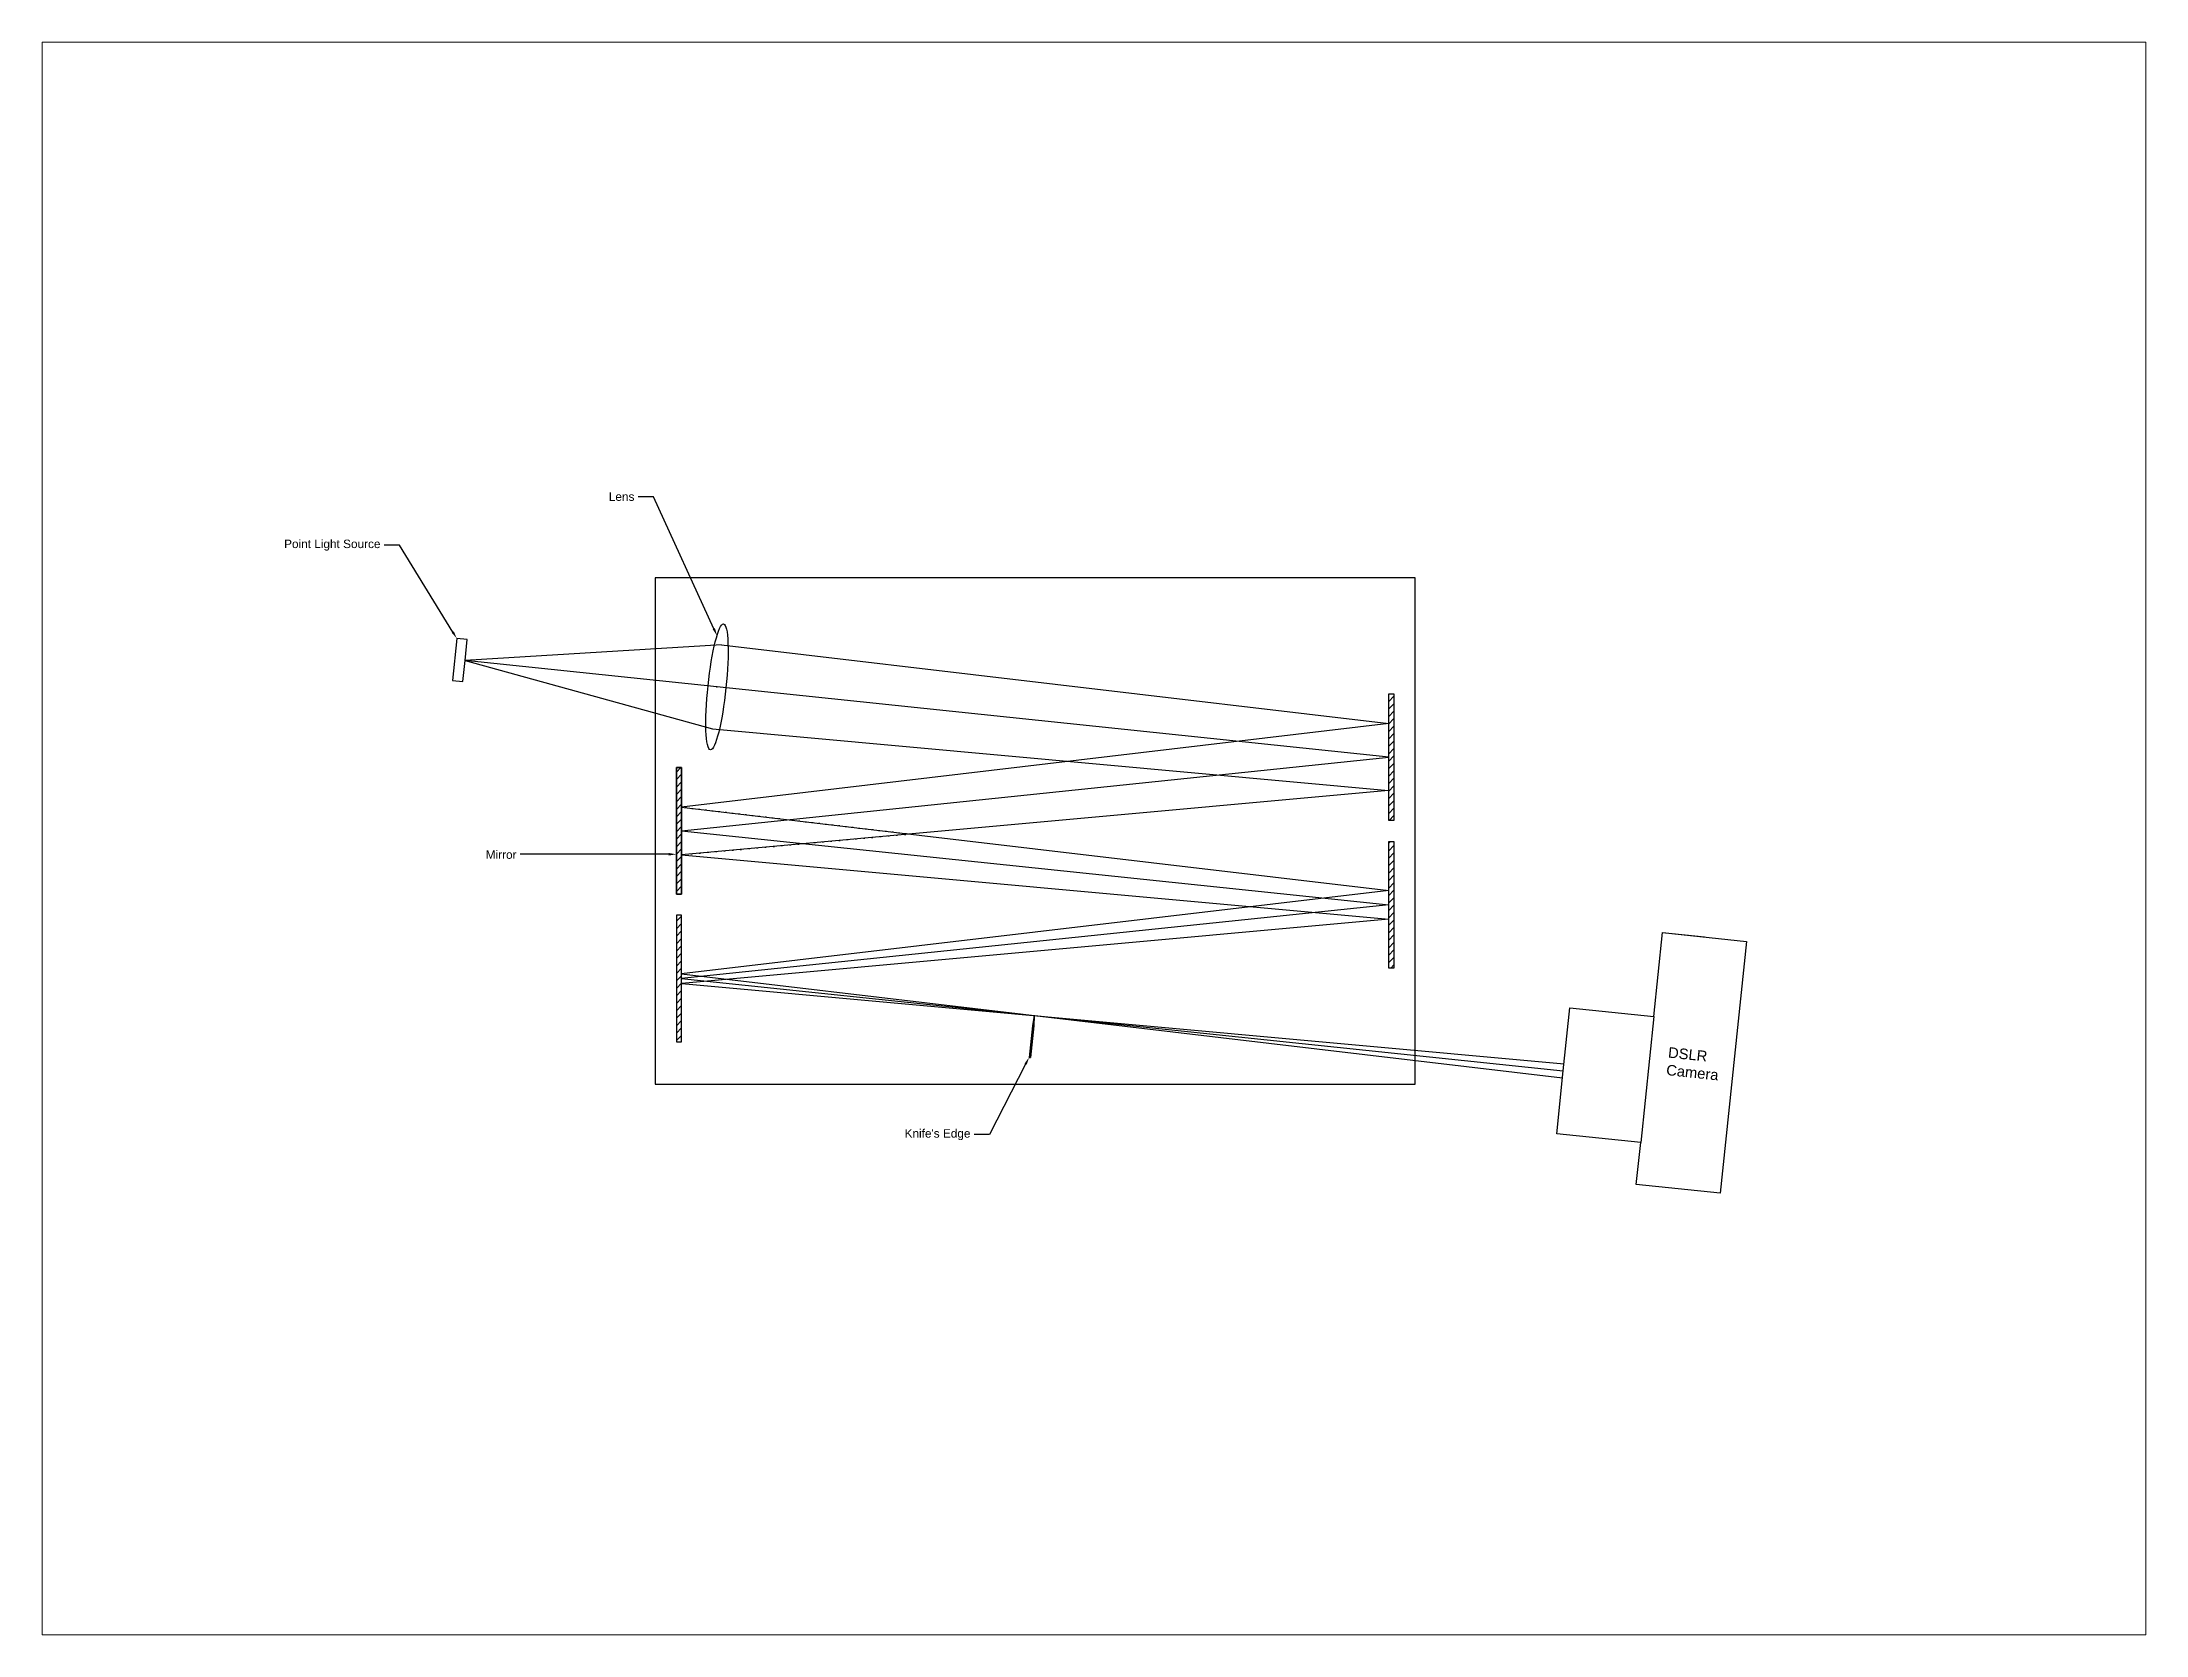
# Paper-space layout 'Layout2' of a CAD drawing. Header units: inches. Extents: x -0.2 to 10.6, y -0.1 to 8.1.
# The model-space entities are those that its viewports show. They can reach past a viewport. Long polylines and large blocks are cut down to what shows.
import ezdxf
from ezdxf import colors
from ezdxf.entities.mleader import LeaderData, LeaderLine
from ezdxf.math import Vec2, Vec3

# ---------------------------------------------------------------- set-up
doc = ezdxf.new("R2010")
doc.units = ezdxf.units.IN
doc.header["$MEASUREMENT"] = 0
doc.styles.get("Standard").update_dxf_attribs({"font": 'arial.ttf'})

msp = doc.modelspace()

# ---------------------------------------------------------------- hatches: boundary and pattern name
h = msp.add_hatch()
h.set_pattern_fill('ANSI31', color=256)
h.paths.add_polyline_path([(0.625, 4), (0.5, 4), (0.5, 1), (0.625, 1)])
h.paths.add_polyline_path([(17.5, 5.75), (17.375, 5.75), (17.375, 4.589), (17.376, 4.589), (17.375, 4.589), (17.375, 2.75), (17.5, 2.75)])
h.paths.add_polyline_path([(17.5, 9.25), (17.375, 9.25), (17.375, 8.542), (17.376, 8.542), (17.375, 8.542), (17.375, 6.25), (17.5, 6.25)])
h = msp.add_hatch()
h.set_pattern_fill('ANSI31', color=256)
h.paths.add_polyline_path([(6.029, 5.928), (0.625, 5.436), (0.625, 4.5), (0.5, 4.5), (0.5, 7.5), (0.625, 7.5), (0.625, 6.565)])
h.paths.add_polyline_path([(3.167, 6.266), (0.625, 6), (3.509, 5.699), (6.029, 5.928)], flags=17)
h.paths.add_polyline_path([(0.625, 6.565), (0.625, 6), (3.167, 6.266)], flags=17)
h.paths.add_polyline_path([(0.625, 6), (0.625, 5.436), (3.509, 5.699)], flags=16)
h = msp.add_hatch(color=256)
h.dxf.hatch_style = 1
h.paths.add_polyline_path([(8.969, 1.378), (8.978, 1.627), (8.934, 1.381), (8.856, 0.635), (8.891, 0.632)])

# ---------------------------------------------------------------- linework, layer by layer
for p, q in [((-4.702, 10.559), (-4.807, 9.565)), ((-4.454, 10.533), (-4.702, 10.559)), ((-4.506, 10.036), (-4.454, 10.533)), ((-4.558, 9.539), (-4.506, 10.036)), ((1.566, 10.407), (-4.506, 10.036)), ((1.462, 9.413), (-4.506, 10.036)), ((-4.506, 10.036), (1.358, 8.418)), ((1.566, 10.407), (17.376, 8.542)), ((-4.807, 9.565), (-4.558, 9.539)), ((17.375, 7.75), (1.462, 9.413)), ((17.376, 8.542), (0.625, 6.565)), ((1.358, 8.418), (17.374, 6.96)), ((0.625, 6), (17.375, 7.75)), ((17.375, 6.25), (17.375, 7.75)), ((17.374, 6.96), (0.622, 5.436)), ((0.625, 6.565), (17.376, 4.589)), ((0.625, 4.5), (0.625, 6)), ((0.625, 6), (17.375, 4.25)), ((0.622, 5.436), (17.375, 3.911)), ((17.376, 4.589), (0.625, 2.613)), ((17.375, 4.25), (0.625, 2.5)), ((17.375, 3.911), (0.626, 2.387)), ((23.657, 1.602), (23.864, 3.591)), ((23.864, 3.591), (25.854, 3.383)), ((23.864, 3.591), (24.859, 3.487)), ((25.854, 3.383), (25.23, -2.584)), ((0.625, 2.613), (21.494, 0.151)), ((0.625, 2.5), (21.512, 0.318)), ((0.626, 2.387), (21.529, 0.485)), ((8.978, 1.627), (8.934, 1.381)), ((8.978, 1.627), (8.969, 1.378)), ((21.512, 0.318), (21.667, 1.81)), ((21.667, 1.81), (23.657, 1.602)), ((23.657, 1.602), (23.345, -1.382)), ((8.934, 1.381), (8.856, 0.635)), ((8.969, 1.378), (8.891, 0.632)), ((8.856, 0.635), (8.891, 0.632)), ((21.356, -1.174), (21.512, 0.318)), ((23.345, -1.382), (21.356, -1.174)), ((23.241, -2.376), (23.345, -1.382)), ((25.23, -2.584), (23.241, -2.376))]:
    msp.add_line(p, q)
for points in [[(0, 0), (18, 0), (18, 12), (0, 12)], [(17.5, 6.25), (17.375, 6.25), (17.375, 9.25), (17.5, 9.25)], [(0.5, 4.5), (0.625, 4.5), (0.625, 7.5), (0.5, 7.5)], [(0.5, 7.5), (0.625, 7.5), (0.625, 4.5), (0.5, 4.5)], [(17.5, 2.75), (17.375, 2.75), (17.375, 5.75), (17.5, 5.75)], [(0.5, 1), (0.625, 1), (0.625, 4), (0.5, 4)]]:
    msp.add_lwpolyline(points, close=True)
msp.add_ellipse((1.462, 9.413), major_axis=(0.156, 1.492), ratio=0.142592)
msp.add_point((1.462, 9.413))

# ---------------------------------------------------------------- texts
at = {"insert": (24.01, 0.88), "char_height": 0.25, "attachment_point": 1, "rotation": 354.0355}
msp.add_mtext_dynamic_manual_height_columns('DSLR \\PCamera', width=1.57352, gutter_width=1, heights=[0], dxfattribs=at)

# ---------------------------------------------------------------- leaders
ml = msp.add_multileader_mtext('Standard')
ml.set_content('Lens', color=256)
ml.set_leader_properties()
ml.build(insert=Vec2(0, 0))
ml.multileader.update_dxf_attribs({"dogleg_length": 0.36, "arrow_head_size": 0.18})
ctx = ml.context
ctx.base_point, ctx.char_height, ctx.arrow_head_size, ctx.landing_gap_size, ctx.plane_origin = Vec3(-1.159, 13.919), 0.2, 0.18, 0.09, Vec3(1.462, 10.629)
ctx.text_align_type = 2
notes = []
notes.append((ctx, [(0, (1, 1, 0), (-0.044, 13.919), (-1, 0), 0.36, [(0, [(1.462, 10.629)], 0, [])])]))
ctx.mtext.insert, ctx.mtext.width, ctx.mtext.alignment, ctx.mtext.flow_direction = Vec3(-0.494, 14.021), 0.90274, 3, 5
ml = msp.add_multileader_mtext('Standard')
ml.set_content('Point Light Source', color=256)
ml.set_leader_properties()
ml.build(insert=Vec2(0, 0))
ml.multileader.update_dxf_attribs({"dogleg_length": 0.36, "arrow_head_size": 0.18})
ctx = ml.context
ctx.base_point, ctx.char_height, ctx.arrow_head_size, ctx.landing_gap_size, ctx.plane_origin = Vec3(-8.85, 12.773), 0.2, 0.18, 0.09, Vec3(-4.702, 10.559)
ctx.text_align_type = 2
notes.append((ctx, [(0, (1, 1, 0), (-6.06, 12.773), (-1, 0), 0.36, [(0, [(-4.702, 10.559)], 0, [])])]))
ctx.mtext.insert, ctx.mtext.alignment, ctx.mtext.flow_direction = Vec3(-6.51, 12.902), 3, 5
ml = msp.add_multileader_mtext('Standard')
ml.set_content('{\\H1.1111x;Mirro\\H1x;r}', color=256)
ml.set_leader_properties()
ml.build(insert=Vec2(0, 0))
ml.multileader.update_dxf_attribs({"dogleg_length": 0.36, "arrow_head_size": 0.18})
ctx = ml.context
ctx.base_point, ctx.char_height, ctx.arrow_head_size, ctx.landing_gap_size, ctx.plane_origin = Vec3(-4.089, 5.447), 0.18, 0.18, 0.09, Vec3(0.5, 5.447)
ctx.text_align_type = 2
notes.append((ctx, [(0, (1, 1, 0), (-2.837, 5.447), (-1, 0), 0.36, [(0, [(0.5, 5.447)], 0, [])])]))
ctx.mtext.insert, ctx.mtext.alignment, ctx.mtext.flow_direction = Vec3(-3.287, 5.539), 3, 5
ml = msp.add_multileader_mtext('Standard')
ml.set_content("Knife's Edge", color=256)
ml.set_leader_properties()
ml.build(insert=Vec2(0, 0))
ml.multileader.update_dxf_attribs({"dogleg_length": 0.36, "arrow_head_size": 0.18})
ctx = ml.context
ctx.base_point, ctx.char_height, ctx.arrow_head_size, ctx.landing_gap_size, ctx.plane_origin = Vec3(5.849, -1.196), 0.2, 0.18, 0.09, Vec3(8.856, 0.635)
ctx.text_align_type = 2
notes.append((ctx, [(0, (1, 1, 0), (7.917, -1.196), (-1, 0), 0.36, [(0, [(8.856, 0.635)], 0, [])])]))
ctx.mtext.insert, ctx.mtext.alignment, ctx.mtext.flow_direction = Vec3(7.467, -1.067), 3, 5
for ctx, leaders in notes:
    for number, flags, end, landing, length, lines in leaders:
        leader = LeaderData()
        leader.index, (leader.has_last_leader_line, leader.has_dogleg_vector, leader.attachment_direction) = number, flags
        leader.last_leader_point, leader.dogleg_vector, leader.dogleg_length = Vec3(end), Vec3(landing), length
        for number, points, colour, breaks in lines:
            line = LeaderLine()
            line.index, line.vertices, line.color, line.breaks = number, Vec3.list(points), colors.encode_raw_color(colour), breaks
            leader.lines.append(line)
        ctx.leaders.append(leader)

psp = doc.layouts.new('Layout2')

# ---------------------------------------------------------------- viewports
at = {"layer": '0'}
psp.add_viewport(center=(5.222, 4.017), size=(10.758, 8.14712), view_center_point=(10.393, 5.822), view_height=37.74365, dxfattribs=at)

doc.saveas('drawing.dxf')
